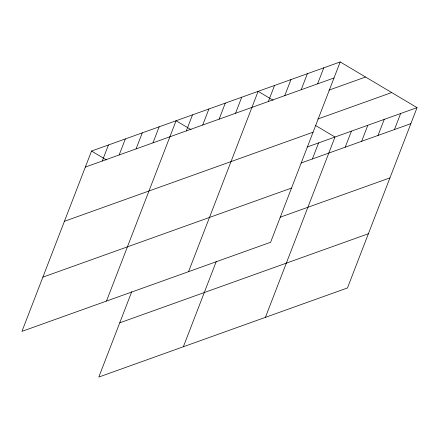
<?xml version="1.0" encoding="UTF-8"?>
<svg xmlns="http://www.w3.org/2000/svg" width="439" height="439" viewBox="0 0 439 439"><rect width="100%" height="100%" fill="white"/><g stroke="black" fill="none" stroke-linecap="round" stroke-linejoin="round"><path stroke-width="0.66" d="M340.187 61.948L91.531 151.049L21.95 331.368L270.605 242.268L340.187 61.948L417.05 107.632L347.469 287.951L98.813 377.052L131.733 291.737M102.249 161.025L108.438 144.985M119.156 154.967L125.345 138.927M136.068 148.909L142.258 132.869M152.975 142.851L159.165 126.811M106.49 301.072L176.072 120.752L191.064 129.664M186.295 130.91L192.485 114.875M202.708 125.033L208.893 108.993M219.116 119.15L225.306 103.116M235.529 113.273L241.719 97.233M188.55 271.67L258.127 91.35L273.118 100.262M268.35 101.508L274.54 85.473M183.359 346.755L216.279 261.441M284.763 95.631L290.953 79.591M301.176 89.748L307.36 73.714M317.584 83.871L323.773 67.831M312.392 158.956L318.582 142.916M265.414 317.353L334.995 137.034L315.394 125.384M345.219 147.191L351.403 131.157M361.626 141.314L367.816 125.274M378.039 135.431L384.229 119.397M394.452 129.554L400.637 113.514M85.342 167.083L333.997 77.988M328.943 90.143L365.55 77.028M317.836 119.018L391.687 92.558M64.423 221.294L313.078 132.199M307.218 146.988L417.05 107.632M301.033 163.023L410.86 123.672M42.868 277.152L291.523 188.057M280.115 217.239L389.942 177.883M119.732 322.835L368.392 233.74M91.531 151.049L106.518 159.955"/></g></svg>
